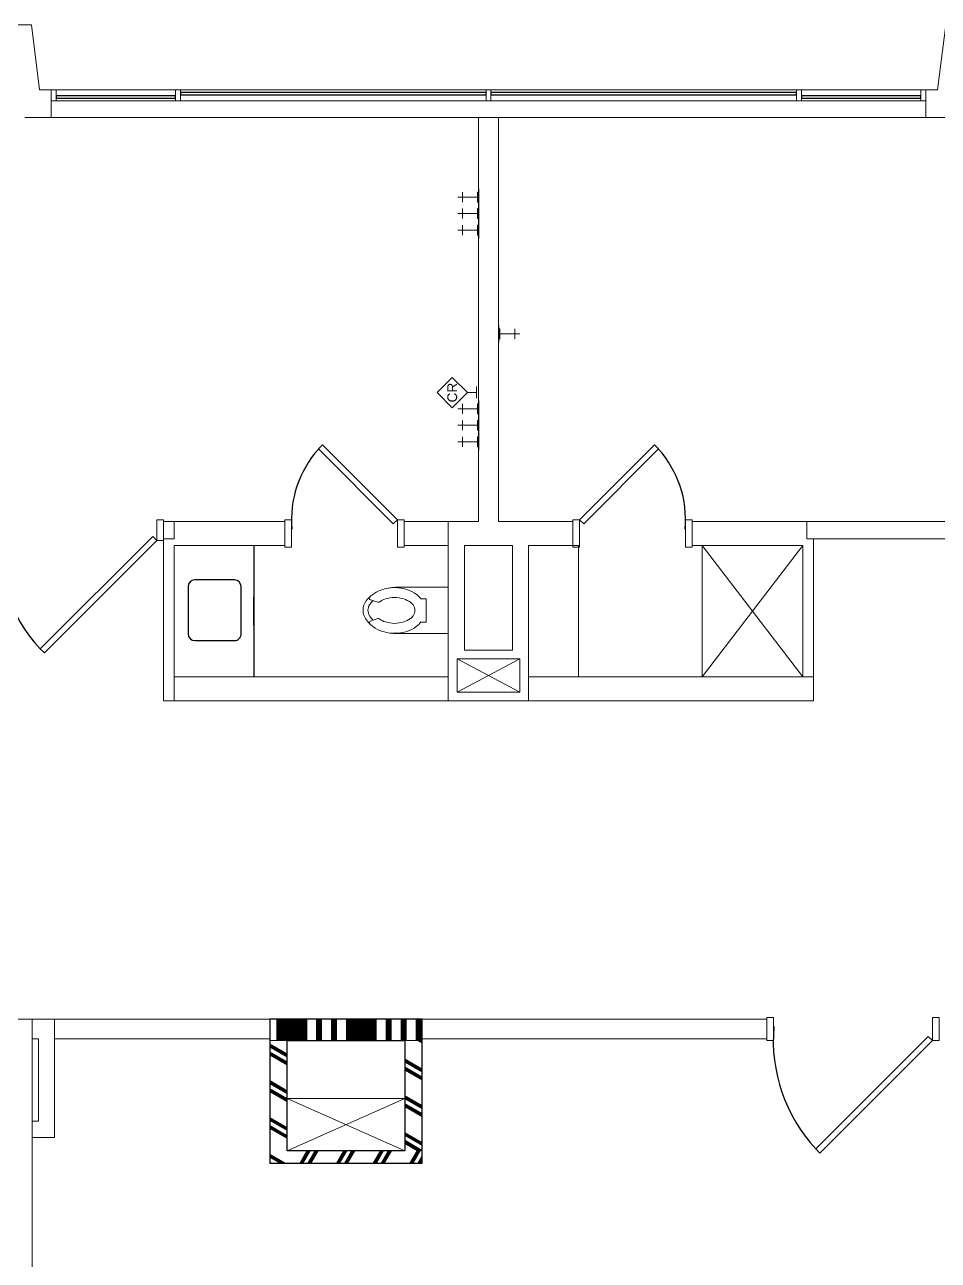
# Model space of a CAD drawing. Header units: inches. Extents: x -3174 to 3292, y 161 to 3697.
# Drawn here: x 881.6 to 1157.4, y 3321.2 to 3694 of the extents above; entities that cross this region are included whole.
import ezdxf

# ---------------------------------------------------------------- set-up
doc = ezdxf.new("R2010")
doc.units = ezdxf.units.IN
doc.header["$LTSCALE"] = 96
doc.header["$MEASUREMENT"] = 0
doc.layers.get('0').update_dxf_attribs({"linetype": 'CONTINUOUS'})
for name, color, linetype, lineweight in [('A-ANNO-NOTE', 2, 'CONTINUOUS', 18), ('A-DETL', 5, 'CONTINUOUS', 18), ('A-DETL-GENF', 3, 'CONTINUOUS', 18), ('A-FLOR-OTLN', 6, 'CONTINUOUS', 18), ('A-GENM', 6, 'CONTINUOUS', 18), ('A-GLAZ-CWMG', 3, 'CONTINUOUS', 18), ('A-WALL', 2, 'CONTINUOUS', 30), ('A-WALL-PATT', 2, 'CONTINUOUS', 18), ('I-WALL', 2, 'CONTINUOUS', 18), ('P-SANR-FIXT', 6, 'CONTINUOUS', 18)]:
    doc.layers.add(name, color=color, linetype=linetype, lineweight=lineweight)
for name, color, linetype in [('A-DOOR', 2, 'CONTINUOUS'), ('A-FLOR-CASE', 3, 'CONTINUOUS'), ('A-GLAZ', 2, 'CONTINUOUS')]:
    doc.layers.add(name, color=color, linetype=linetype)
doc.styles.add('ARIAL', font='arial.ttf')

# ---------------------------------------------------------------- blocks, each defined once
blk = doc.blocks.new('generic door-single - 48_ x 84_-3285723-258679-fp05')
at = {"layer": 'A-DETL-GENF', "color": 253}
for p, q in [((-27.25, 5.69), (-29.25, 5.69)), ((-29.25, 5.69), (-29.25, -0.56)), ((-27.25, -0.56), (-27.25, 5.69)), ((22.75, 5.69), (20.75, 5.69)), ((20.75, 5.69), (20.75, -0.56)), ((22.75, -0.56), (22.75, 5.69)), ((-29.25, -0.56), (-27.25, -0.56)), ((20.75, -0.56), (22.75, -0.56))]:
    blk.add_line(p, q, dxfattribs=at)
at = {"layer": 'A-DOOR', "color": 253}
for p, q in [((-14.43, -33.27), (19.51, 0.67)), ((20.75, -0.56), (19.51, 0.67)), ((20.75, -0.56), (-13.19, -34.5)), ((-13.19, -34.5), (-14.43, -33.27))]:
    blk.add_line(p, q, dxfattribs=at)
blk.add_arc((20.75, -0.56), 48.05, 175, 222.9126, dxfattribs=at)
blk = doc.blocks.new('generic door-single - 32_ x 84_-1536800-258679-fp05')
at = {"layer": 'A-DETL-GENF', "color": 253}
for p, q in [((-21.25, -6.69), (-21.25, 1.56)), ((-21.25, 1.56), (-19.25, 1.56)), ((-19.25, 1.56), (-19.25, -6.69)), ((12.75, -6.69), (12.75, 1.56)), ((12.75, 1.56), (14.75, 1.56)), ((14.75, 1.56), (14.75, -6.69)), ((-19.25, -6.69), (-21.25, -6.69)), ((14.75, -6.69), (12.75, -6.69))]:
    blk.add_line(p, q, dxfattribs=at)
at = {"layer": 'A-DOOR', "color": 253}
for p, q in [((-9.88, 24.19), (-11.11, 22.95)), ((-11.11, 22.95), (11.51, 0.33)), ((12.75, 1.56), (-9.88, 24.19)), ((12.75, 1.56), (11.51, 0.33))]:
    blk.add_line(p, q, dxfattribs=at)
blk.add_arc((12.75, 1.56), 31.98, 138.1364, 185, dxfattribs=at)
blk = doc.blocks.new('Eg_toilet_2D - Eg_toilet_2D-3266673-258679-fp05')
at = {"layer": 'P-SANR-FIXT', "color": 253}
for p, q in [((16.5, 7), (0, 7)), ((8.26, 3.55), (6.71, 3.55)), ((6.71, 3.55), (6.71, -3.45)), ((21.3, 2.52), (23.5, 3.25)), ((6.71, -3.45), (8.26, -3.45)), ((23.53, -3.16), (21.3, -2.42)), ((0, -7), (14.87, -7))]:
    blk.add_line(p, q, dxfattribs=at)
for centre, radius, start, end in [((14.11, -1.04), 7.43, 126.6723, 141.8648), ((15.38, -2.75), 9.56, 107.1414, 126.6723), ((16.21, -5.44), 12.38, 83.4141, 107.1414), ((16.21, -5.44), 9.38, 90, 107.1414), ((16.21, -5.44), 9.38, 72.8586, 90), ((16.21, -5.44), 12.38, 72.8584, 83.4141), ((17.04, -2.75), 9.56, 53.3154, 72.8584), ((18.32, -1.04), 7.43, 43.4258, 53.3119), ((23.35, 3.73), 0.5, 288.2438, 43.4259), ((18.14, -1.93), 8.18, 32.7615, 46.6903), ((12.84, 0.05), 2.76, 143.419, 216.581), ((14.11, -1.04), 4.43, 126.6724, 141.8648), ((15.38, -2.75), 6.56, 107.1414, 126.6724), ((17.04, -2.75), 6.56, 54.4829, 72.8586), ((21.14, 3), 0.5, 234.4829, 288.2438), ((18.14, -1.93), 6.68, 32.7617, 47.2435), ((21.13, 0), 3.12, 360, 32.7617), ((21.13, 0), 3.12, 327.2384, 0), ((21.13, 0), 4.62, 360, 32.7615), ((21.13, 0), 4.62, 327.2383, 0), ((14.11, 1.14), 7.43, 218.1352, 233.3278), ((14.11, 1.14), 4.43, 218.1352, 233.3276), ((15.38, 2.85), 6.56, 233.3276, 252.8586), ((16.21, 5.54), 9.38, 252.8586, 270), ((16.21, 5.54), 9.38, 270, 287.1414), ((17.04, 2.85), 6.56, 287.1414, 305.5171), ((21.14, -2.9), 0.5, 71.7562, 125.5171), ((18.14, 1.93), 8.18, 302.7683, 327.2383), ((18.14, 1.93), 6.68, 313.6858, 327.2384), ((23.37, -3.63), 0.5, 314.3279, 71.7562), ((15.38, 2.85), 9.56, 233.3278, 252.8585), ((16.21, 5.54), 12.38, 252.8585, 278.2651), ((14.87, 9.84), 16.84, 270, 284.9288), ((16.17, 4.99), 11.82, 284.9288, 302.7683)]:
    blk.add_arc(centre, radius, start, end, dxfattribs=at)
blk = doc.blocks.new('Eg_shower_2D - Eg_shower_2D-1508660-258679-fp05')
at = {"layer": 'P-SANR-FIXT', "color": 253}
for p, q in [((-16, 20.32), (14.38, -19.31)), ((14.38, 20.32), (-16, -19.31)), ((14.38, -19.31), (14.38, 20.32))]:
    blk.add_line(p, q, dxfattribs=at)
blk = doc.blocks.new('generic door-single - 32_ x 84_-1536664-258679-fp05')
at = {"layer": 'A-DETL-GENF', "color": 253}
for p, q in [((-19.25, 6.69), (-21.25, 6.69)), ((-21.25, 6.69), (-21.25, -1.56)), ((-19.25, -1.56), (-19.25, 6.69)), ((14.75, 6.69), (12.75, 6.69)), ((12.75, 6.69), (12.75, -1.56)), ((14.75, -1.56), (14.75, 6.69)), ((-21.25, -1.56), (-19.25, -1.56)), ((12.75, -1.56), (14.75, -1.56))]:
    blk.add_line(p, q, dxfattribs=at)
at = {"layer": 'A-DOOR', "color": 253}
for p, q in [((-11.11, -22.95), (11.51, -0.33)), ((12.75, -1.56), (-9.88, -24.19)), ((12.75, -1.56), (11.51, -0.33)), ((-9.88, -24.19), (-11.11, -22.95))]:
    blk.add_line(p, q, dxfattribs=at)
blk.add_arc((12.75, -1.56), 31.98, 175, 221.8636, dxfattribs=at)
blk = doc.blocks.new('lab-case-counter-straight - 24_D x 34_H-1534909-258679-fp05')
at = {"layer": 'A-FLOR-CASE', "color": 253}
for p, q in [((-45.51, 17.98), (-21.51, 17.98)), ((-29.89, 17.98), (-5.89, 17.98)), ((-21.51, 17.98), (-29.89, 17.98)), ((-35.1, 12.19), (-35.1, 0.19)), ((-18.82, 14.19), (-33.1, 14.19)), ((-16.82, 0.19), (-16.82, 12.19)), ((-33.1, -1.81), (-18.82, -1.81))]:
    blk.add_line(p, q, dxfattribs=at)
for centre, start, end in [((-33.1, 12.19), 90, 180), ((-18.82, 12.19), 360, 90), ((-33.1, 0.19), 180, 270), ((-18.82, 0.19), 270, 0)]:
    blk.add_arc(centre, 2, start, end, dxfattribs=at)
blk = doc.blocks.new('Eg_counter_2D - counter-1535023-258679-fp05')
at = {"layer": 'A-GENM', "color": 253}
for p, q in [((-39.63, 0), (-39.63, -1.62)), ((0, 0), (-39.63, 0))]:
    blk.add_line(p, q, dxfattribs=at)
blk = doc.blocks.new('generic door-single - 48_ x 84_-1536796-258679-fp05')
at = {"layer": 'A-DETL-GENF', "color": 253}
for p, q in [((-27.25, 6.06), (-29.25, 6.06)), ((-29.25, 6.06), (-29.25, -0.94)), ((-27.25, -0.94), (-27.25, 6.06)), ((22.75, 6.06), (20.75, 6.06)), ((20.75, 6.06), (20.75, -0.94)), ((22.75, -0.94), (22.75, 6.06)), ((-29.25, -0.94), (-27.25, -0.94)), ((20.75, -0.94), (22.75, -0.94))]:
    blk.add_line(p, q, dxfattribs=at)
at = {"layer": 'A-DOOR', "color": 253}
for p, q in [((-14.43, -33.64), (19.51, 0.3)), ((20.75, -0.94), (19.51, 0.3)), ((20.75, -0.94), (-13.19, -34.88)), ((-13.19, -34.88), (-14.43, -33.64))]:
    blk.add_line(p, q, dxfattribs=at)
blk.add_arc((20.75, -0.94), 48.05, 175, 222.9126, dxfattribs=at)
blk = doc.blocks.new('Headwall Outlet - Med Vaccum_Mark - V-1248747-258679-fp05')
at = {"layer": 'A-GENM', "color": 253}
for p, q in [((-1.5, 4.93), (1.5, 4.93)), ((0, 0.43), (0, 6.43)), ((-2.5, 0.11), (-0.97, 0.11)), ((-2.5, 0.11), (-2.5, 0)), ((2.5, 0), (-2.5, 0)), ((-1.5, 0.43), (-1.5, 0.11)), ((-1.5, 0.43), (-1.5, 0.43)), ((-1.5, 0.43), (-1.37, 0.43)), ((-1.37, 0.43), (1.38, 0.43)), ((-0.97, 0.21), (-0.01, 0.21)), ((-0.97, 0.21), (-0.97, 0.11)), ((-0.01, 0.11), (-0.97, 0.11)), ((-0.01, 0.21), (0.93, 0.21)), ((-0.01, 0.21), (-0.01, 0.11)), ((0.93, 0.11), (-0.01, 0.11)), ((0.93, 0.11), (0.93, 0.21)), ((0.93, 0.11), (2.5, 0.11)), ((1.38, 0.43), (1.5, 0.43)), ((1.5, 0.11), (1.5, 0.43)), ((1.5, 0.43), (1.5, 0.43)), ((2.5, 0.11), (2.5, 0))]:
    blk.add_line(p, q, dxfattribs=at)
blk = doc.blocks.new('Headwall Outlet - Med Air_Mark - A-1248748-258679-fp05')
at = {"layer": 'A-GENM', "color": 253}
for p, q in [((-1.5, 4.93), (1.5, 4.93)), ((0, 0.43), (0, 6.43)), ((-2.5, 0.11), (-0.92, 0.11)), ((-2.5, 0.11), (-2.5, 0)), ((2.5, 0), (-2.5, 0)), ((-1.5, 0.43), (-1.5, 0.11)), ((-1.5, 0.43), (-1.5, 0.43)), ((-1.5, 0.43), (-1.37, 0.43)), ((-1.37, 0.43), (1.38, 0.43)), ((-0.92, 0.21), (-0.02, 0.21)), ((-0.92, 0.21), (-0.92, 0.11)), ((-0.02, 0.11), (-0.92, 0.11)), ((-0.02, 0.21), (0.95, 0.21)), ((-0.02, 0.21), (-0.02, 0.11)), ((0.95, 0.11), (-0.02, 0.11)), ((0.95, 0.11), (0.95, 0.21)), ((0.95, 0.11), (2.5, 0.11)), ((1.38, 0.43), (1.5, 0.43)), ((1.5, 0.11), (1.5, 0.43)), ((1.5, 0.43), (1.5, 0.43)), ((2.5, 0.11), (2.5, 0))]:
    blk.add_line(p, q, dxfattribs=at)
blk = doc.blocks.new('Headwall Outlet - Med Oxygen_Mark - O2-1248749-258679-fp05')
at = {"layer": 'A-GENM', "color": 253}
for p, q in [((-1.5, 4.93), (1.5, 4.93)), ((0, 0.43), (0, 6.43)), ((-2.5, 0.11), (-0.74, 0.11)), ((-2.5, 0.11), (-2.5, 0)), ((2.5, 0), (-2.5, 0)), ((-1.5, 0.43), (-1.5, 0.11)), ((-1.5, 0.43), (-1.5, 0.43)), ((-1.5, 0.43), (-1.37, 0.43)), ((-1.37, 0.43), (1.38, 0.43)), ((-0.74, 0.21), (-0.62, 0.21)), ((-0.74, 0.21), (-0.74, 0.11)), ((-0.62, 0.11), (-0.74, 0.11)), ((-0.62, 0.21), (-0.5, 0.21)), ((-0.62, 0.21), (-0.62, 0.11)), ((-0.5, 0.11), (-0.62, 0.11)), ((-0.5, 0.21), (-0.26, 0.21)), ((-0.5, 0.21), (-0.5, 0.11)), ((-0.26, 0.11), (-0.5, 0.11)), ((-0.26, 0.21), (-0.02, 0.21)), ((-0.26, 0.21), (-0.26, 0.11)), ((-0.02, 0.11), (-0.26, 0.11)), ((-0.02, 0.21), (0.47, 0.21)), ((-0.02, 0.21), (-0.02, 0.11)), ((0.47, 0.11), (-0.02, 0.11)), ((0.47, 0.21), (0.71, 0.21)), ((0.47, 0.21), (0.47, 0.11)), ((0.71, 0.11), (0.47, 0.11)), ((0.71, 0.21), (0.95, 0.21)), ((0.71, 0.21), (0.71, 0.11)), ((0.95, 0.11), (0.71, 0.11)), ((0.95, 0.21), (1.07, 0.21)), ((0.95, 0.21), (0.95, 0.11)), ((1.07, 0.11), (0.95, 0.11)), ((1.07, 0.21), (1.19, 0.21)), ((1.07, 0.21), (1.07, 0.11)), ((1.19, 0.11), (1.07, 0.11)), ((1.19, 0.21), (1.19, 0.11)), ((1.19, 0.11), (2.5, 0.11)), ((1.38, 0.43), (1.5, 0.43)), ((1.5, 0.11), (1.5, 0.43)), ((1.5, 0.43), (1.5, 0.43)), ((2.5, 0.11), (2.5, 0))]:
    blk.add_line(p, q, dxfattribs=at)
blk = doc.blocks.new('System Panel - Summit_Glazed 3-2067557-258679-fp05')
at = {"layer": 'A-GLAZ', "color": 253}
for p, q in [((18, -0.1875), (-18, -0.1875)), ((-18, -0.1875), (-18, -0.8125)), ((-18, -0.8125), (18, -0.8125)), ((18, -0.8125), (18, -0.1875))]:
    blk.add_line(p, q, dxfattribs=at)
blk = doc.blocks.new('System Panel - Summit_Glazed 1-2067590-258679-fp05')
at = {"layer": 'A-GLAZ', "color": 253}
for p, q in [((46.125, 0.8125), (-46.125, 0.8125)), ((-46.125, 0.8125), (-46.125, 0.1875)), ((-46.125, 0.1875), (46.125, 0.1875)), ((46.125, 0.1875), (46.125, 0.8125))]:
    blk.add_line(p, q, dxfattribs=at)
blk = doc.blocks.new('Rectangular Mullion - 1_5_ x 3 3_8_ rectangular-2067243-258679-fp05')
at = {"layer": 'A-GLAZ-CWMG', "color": 253}
for p, q in [((-0.75, 1.6875), (0.75, 1.6875)), ((-0.75, -1.6875), (-0.75, 1.6875)), ((0.75, 1.6875), (0.75, -1.6875)), ((0.75, -1.6875), (-0.75, -1.6875))]:
    blk.add_line(p, q, dxfattribs=at)
blk = doc.blocks.new('Rectangular Mullion - 1_5_ x 3 3_8_ rectangular-2067122-258679-fp05')
at = {"layer": 'A-GLAZ-CWMG', "color": 253}
for p, q in [((-1.5, 1.6875), (0, 1.6875)), ((-1.5, -1.6875), (-1.5, 1.6875)), ((0, 1.6875), (0, -1.6875)), ((0, -1.6875), (-1.5, -1.6875))]:
    blk.add_line(p, q, dxfattribs=at)
blk = doc.blocks.new('Rectangular Mullion - 1_5_ x 3 3_8_ rectangular-2067548-258679-fp05')
at = {"layer": 'A-GLAZ-CWMG', "color": 253}
for p, q in [((502.65, 1627.45), (466.65, 1627.45)), ((502.65, 1624.07), (466.65, 1624.07))]:
    blk.add_line(p, q, dxfattribs=at)
blk = doc.blocks.new('Rectangular Mullion - 1_5_ x 3 3_8_ rectangular-2067585-258679-fp05')
at = {"layer": 'A-GLAZ-CWMG', "color": 253}
for p, q in [((690.15, 1627.45), (597.9, 1627.45)), ((690.15, 1624.07), (597.9, 1624.07))]:
    blk.add_line(p, q, dxfattribs=at)
blk = doc.blocks.new('Rectangular Mullion - 1_5_ x 3 3_8_ rectangular-2067073-258679-fp05')
at = {"layer": 'A-GLAZ-CWMG', "color": 253}
for p, q in [((0, 1.6875), (-1.5, 1.6875)), ((-1.5, 1.6875), (-1.5, -1.6875)), ((0, -1.6875), (0, 1.6875)), ((-1.5, -1.6875), (0, -1.6875))]:
    blk.add_line(p, q, dxfattribs=at)
blk = doc.blocks.new('Headwall Outlet - Med Vaccum_Mark - S-2182627-258679-fp05')
at = {"layer": 'A-GENM', "color": 253}
for p, q in [((-2.5, 0), (2.5, 0)), ((-2.5, 0), (-2.5, -0.11)), ((-0.97, -0.11), (-2.5, -0.11)), ((-1.5, -0.11), (-1.5, -0.43)), ((-1.37, -0.43), (-1.5, -0.43)), ((-1.5, -0.43), (-1.5, -0.43)), ((1.38, -0.43), (-1.37, -0.43)), ((-0.97, -0.11), (-0.01, -0.11)), ((-0.97, -0.11), (-0.97, -0.21)), ((-0.01, -0.21), (-0.97, -0.21)), ((-0.01, -0.11), (0.93, -0.11)), ((-0.01, -0.11), (-0.01, -0.21)), ((0.93, -0.21), (-0.01, -0.21)), ((0, -0.43), (0, -6.43)), ((0.93, -0.21), (0.93, -0.11)), ((2.5, -0.11), (0.93, -0.11)), ((1.5, -0.43), (1.38, -0.43)), ((1.5, -0.43), (1.5, -0.11)), ((1.5, -0.43), (1.5, -0.43)), ((2.5, 0), (2.5, -0.11)), ((-1.5, -4.93), (1.5, -4.93))]:
    blk.add_line(p, q, dxfattribs=at)

msp = doc.modelspace()

# ---------------------------------------------------------------- hatches: boundary and pattern name
at = {"layer": 'A-WALL-PATT', "lineweight": 9}
h = msp.add_hatch(dxfattribs=at)
h.set_pattern_fill('FP_8', color=256, angle=90, style=0, pattern_type=2)
h.set_pattern_definition([(90, (978.617, 3387.49), (-42, 195.23), [195.233, 0]), (90, (978.804, 3387.49), (-42, 195.23), [195.233, 0]), (90, (978.99, 3387.49), (-42, 195.23), [195.233, 0]), (90, (979.18, 3387.49), (-42, 195.23), [195.233, 0]), (90, (979.367, 3387.49), (-42, 195.23), [195.233, 0]), (90, (979.554, 3387.49), (-42, 195.23), [195.233, 0]), (90, (979.74, 3387.49), (-42, 195.23), [195.233, 0]), (90, (979.93, 3387.49), (-42, 195.23), [195.233, 0]), (90, (980.117, 3387.49), (-42, 195.23), [195.233, 0]), (90, (980.304, 3387.49), (-42, 195.23), [195.233, 0]), (90, (980.49, 3387.49), (-42, 195.23), [195.233, 0]), (90, (980.68, 3387.49), (-42, 195.23), [195.233, 0]), (90, (980.867, 3387.49), (-42, 195.23), [195.233, 0]), (90, (981.054, 3387.49), (-42, 195.23), [195.233, 0]), (90, (981.24, 3387.49), (-42, 195.23), [195.233, 0]), (90, (981.43, 3387.49), (-42, 195.23), [195.233, 0]), (90, (981.617, 3387.49), (-42, 195.23), [195.233, 0]), (90, (981.804, 3387.49), (-42, 195.23), [195.233, 0]), (90, (981.99, 3387.49), (-42, 195.23), [195.233, 0]), (90, (982.163, 3387.48), (-42, 195.23), [0.063, -195.17]), (90, (982.167, 3387.487), (-42, 195.23), [0.063, -195.17]), (90, (982.177, 3387.48), (-42, 195.23), [0.063, -195.17]), (90, (982.18, 3387.49), (-42, 195.23), [195.233, 0]), (90, (982.18, 3387.48), (-42, 195.23), [0.063, -195.17]), (90, (982.196, 3387.48), (-42, 195.23), [0.063, -195.17]), (90, (982.367, 3387.49), (-42, 195.23), [195.233, 0]), (90, (982.554, 3387.49), (-42, 195.23), [195.233, 0]), (90, (982.74, 3387.49), (-42, 195.23), [195.233, 0]), (90, (982.93, 3387.49), (-42, 195.23), [195.233, 0]), (90, (983.117, 3387.49), (-42, 195.23), [195.233, 0]), (90, (983.304, 3387.49), (-42, 195.23), [195.233, 0]), (90, (983.49, 3387.49), (-42, 195.23), [195.233, 0]), (90, (983.68, 3387.49), (-42, 195.23), [195.233, 0]), (90, (983.867, 3387.49), (-42, 195.23), [195.233, 0]), (90, (984.054, 3387.49), (-42, 195.23), [195.233, 0]), (90, (984.24, 3387.49), (-42, 195.23), [195.233, 0]), (90, (984.43, 3387.49), (-42, 195.23), [195.233, 0]), (90, (984.617, 3387.49), (-42, 195.23), [195.233, 0]), (90, (984.804, 3387.49), (-42, 195.23), [195.233, 0]), (90, (984.99, 3387.49), (-42, 195.23), [195.233, 0]), (90, (985.18, 3387.49), (-42, 195.23), [195.233, 0]), (90, (985.367, 3387.49), (-42, 195.23), [195.233, 0]), (90, (985.554, 3387.49), (-42, 195.23), [195.233, 0]), (90, (985.74, 3387.49), (-42, 195.23), [195.233, 0]), (90, (985.93, 3387.49), (-42, 195.23), [195.233, 0]), (90, (986.117, 3387.49), (-42, 195.23), [195.233, 0]), (90, (986.304, 3387.49), (-42, 195.23), [195.233, 0]), (90, (986.49, 3387.49), (-42, 195.23), [195.233, 0]), (90, (986.68, 3387.49), (-42, 195.23), [195.233, 0]), (90, (986.867, 3387.49), (-42, 195.23), [195.233, 0]), (90, (987.054, 3387.49), (-42, 195.23), [195.233, 0]), (90, (987.24, 3387.49), (-42, 195.23), [195.233, 0]), (90, (987.43, 3387.49), (-42, 195.23), [195.233, 0]), (90, (987.617, 3387.49), (-42, 195.23), [195.233, 0]), (90, (990.617, 3387.49), (-42, 195.23), [195.233, 0]), (90, (990.804, 3387.49), (-42, 195.23), [195.233, 0]), (90, (990.99, 3387.49), (-42, 195.23), [195.233, 0]), (90, (991.18, 3387.49), (-42, 195.23), [195.233, 0]), (90, (991.367, 3387.49), (-42, 195.23), [195.233, 0]), (90, (991.554, 3387.49), (-42, 195.23), [195.233, 0]), (90, (991.74, 3387.49), (-42, 195.23), [195.233, 0]), (90, (991.93, 3387.49), (-42, 195.23), [195.233, 0]), (90, (992.117, 3387.49), (-42, 195.23), [195.233, 0]), (90, (995.117, 3387.49), (-42, 195.23), [195.233, 0]), (90, (995.304, 3387.49), (-42, 195.23), [195.233, 0]), (90, (995.49, 3387.49), (-42, 195.23), [195.233, 0]), (90, (995.68, 3387.49), (-42, 195.23), [195.233, 0]), (90, (995.867, 3387.49), (-42, 195.23), [195.233, 0]), (90, (996.054, 3387.49), (-42, 195.23), [195.233, 0]), (90, (996.24, 3387.49), (-42, 195.23), [195.233, 0]), (90, (996.43, 3387.49), (-42, 195.23), [195.233, 0]), (90, (996.617, 3387.49), (-42, 195.23), [195.233, 0]), (90, (999.617, 3387.49), (-42, 195.232), [195.233, 0]), (90, (999.804, 3387.49), (-42, 195.232), [195.233, 0]), (90, (999.99, 3387.49), (-42, 195.232), [195.233, 0]), (90, (1000.18, 3387.49), (-42, 195.232), [195.233, 0]), (90, (1000.367, 3387.49), (-42, 195.232), [195.233, 0]), (90, (1000.554, 3387.49), (-42, 195.232), [195.233, 0]), (90, (1000.74, 3387.49), (-42, 195.232), [195.233, 0]), (90, (1000.93, 3387.49), (-42, 195.232), [195.233, 0]), (90, (1001.117, 3387.49), (-42, 195.232), [195.233, 0]), (90, (1001.304, 3387.49), (-42, 195.232), [195.233, 0]), (90, (1001.49, 3387.49), (-42, 195.232), [195.233, 0]), (90, (1001.68, 3387.49), (-42, 195.232), [195.233, 0]), (90, (1001.867, 3387.49), (-42, 195.232), [195.233, 0]), (90, (1002.054, 3387.49), (-42, 195.232), [195.233, 0]), (90, (1002.24, 3387.49), (-42, 195.232), [195.233, 0]), (90, (1002.43, 3387.49), (-42, 195.232), [195.233, 0]), (90, (1002.617, 3387.49), (-42, 195.232), [195.233, 0]), (90, (1002.804, 3387.49), (-42, 195.232), [195.233, 0]), (90, (1002.99, 3387.49), (-42, 195.232), [195.233, 0]), (90, (1003.18, 3387.49), (-42, 195.232), [195.233, 0]), (90, (1003.367, 3387.49), (-42, 195.232), [195.233, 0]), (90, (1003.554, 3387.49), (-42, 195.232), [195.233, 0]), (90, (1003.74, 3387.49), (-42, 195.232), [195.233, 0]), (90, (1003.93, 3387.49), (-42, 195.232), [195.233, 0]), (90, (1004.117, 3387.49), (-42, 195.232), [195.233, 0]), (90, (1004.304, 3387.49), (-42, 195.232), [195.233, 0]), (90, (1004.49, 3387.49), (-42, 195.232), [195.233, 0]), (90, (1004.68, 3387.49), (-42, 195.232), [195.233, 0]), (90, (1004.867, 3387.49), (-42, 195.232), [195.233, 0]), (90, (1005.054, 3387.49), (-42, 195.232), [195.233, 0]), (90, (1005.24, 3387.49), (-42, 195.232), [195.233, 0]), (90, (1005.43, 3387.49), (-42, 195.232), [195.233, 0]), (90, (1005.617, 3387.49), (-42, 195.232), [195.233, 0]), (90, (1005.804, 3387.49), (-42, 195.232), [195.233, 0]), (90, (1005.99, 3387.49), (-42, 195.232), [195.233, 0]), (90, (1006.18, 3387.49), (-42, 195.232), [195.233, 0]), (90, (1006.367, 3387.49), (-42, 195.232), [195.233, 0]), (90, (1006.554, 3387.49), (-42, 195.232), [195.233, 0]), (90, (1006.74, 3387.49), (-42, 195.232), [195.233, 0]), (90, (1006.93, 3387.49), (-42, 195.232), [195.233, 0]), (90, (1007.117, 3387.49), (-42, 195.232), [195.233, 0]), (90, (1007.304, 3387.49), (-42, 195.232), [195.233, 0]), (90, (1007.49, 3387.49), (-42, 195.232), [195.233, 0]), (90, (1007.68, 3387.49), (-42, 195.232), [195.233, 0]), (90, (1007.867, 3387.49), (-42, 195.232), [195.233, 0]), (90, (1008.054, 3387.49), (-42, 195.232), [195.233, 0]), (90, (1008.24, 3387.49), (-42, 195.232), [195.233, 0]), (90, (1008.43, 3387.49), (-42, 195.232), [195.233, 0]), (90, (1008.617, 3387.49), (-42, 195.232), [195.233, 0]), (90, (1011.617, 3387.49), (-42, 195.232), [195.233, 0]), (90, (1011.804, 3387.49), (-42, 195.232), [195.233, 0]), (90, (1011.99, 3387.49), (-42, 195.232), [195.233, 0]), (90, (1012.18, 3387.49), (-42, 195.232), [195.233, 0]), (90, (1012.367, 3387.49), (-42, 195.232), [195.233, 0]), (90, (1012.554, 3387.49), (-42, 195.232), [195.233, 0]), (90, (1012.74, 3387.49), (-42, 195.232), [195.233, 0]), (90, (1012.93, 3387.49), (-42, 195.232), [195.233, 0]), (90, (1013.117, 3387.49), (-42, 195.232), [195.233, 0]), (90, (1016.117, 3387.49), (-42, 195.232), [195.233, 0]), (90, (1016.304, 3387.49), (-42, 195.232), [195.233, 0]), (90, (1016.49, 3387.49), (-42, 195.232), [195.233, 0]), (90, (1016.68, 3387.49), (-42, 195.232), [195.233, 0]), (90, (1016.867, 3387.49), (-42, 195.232), [195.233, 0]), (90, (1017.054, 3387.49), (-42, 195.232), [195.233, 0]), (90, (1017.24, 3387.49), (-42, 195.232), [195.233, 0]), (90, (1017.43, 3387.49), (-42, 195.232), [195.233, 0]), (90, (1017.617, 3387.49), (-42, 195.232), [195.233, 0]), (90, (1020.617, 3387.49), (-42, 195.232), [195.233, 0])])
h.paths.add_polyline_path([(996.37, 3387.49), (1001.62, 3387.49), (1001.62, 3393.99), (955.62, 3393.99), (955.62, 3387.49), (960.87, 3387.49)], flags=0)
h = msp.add_hatch(dxfattribs=at)
h.set_pattern_fill('FP_5', color=256, angle=60, style=0, pattern_type=2)
h.set_pattern_definition([(150, (960.867, 3368.991), (-4.8, -8.314), []), (150, (960.8665, 3369.087), (-4.8, -8.314), []), (150, (960.866, 3369.183), (-4.8, -8.314), []), (150, (960.866, 3369.279), (-4.8, -8.314), []), (150, (960.866, 3369.375), (-4.8, -8.314), []), (150, (960.867, 3369.472), (-4.8, -8.314), []), (150, (960.867, 3369.568), (-4.8, -8.314), []), (150, (960.867, 3369.663), (-4.8, -8.314), []), (150, (960.8665, 3369.759), (-4.8, -8.314), []), (150, (960.866, 3369.855), (-4.8, -8.314), []), (150, (960.866, 3369.951), (-4.8, -8.314), []), (150, (960.866, 3371.391), (-4.8, -8.314), []), (150, (960.867, 3371.488), (-4.8, -8.314), []), (150, (960.867, 3371.584), (-4.8, -8.314), []), (150, (960.867, 3371.6795), (-4.8, -8.314), []), (150, (960.867, 3371.775), (-4.8, -8.314), []), (150, (960.866, 3371.871), (-4.8, -8.314), []), (150, (960.866, 3371.967), (-4.8, -8.314), []), (150, (960.866, 3372.063), (-4.8, -8.314), []), (150, (960.866, 3372.159), (-4.8, -8.314), []), (150, (960.867, 3372.256), (-4.8, -8.314), []), (150, (960.867, 3372.3515), (-4.8, -8.314), [])])
h.paths.add_polyline_path([(960.87, 3350.49), (960.87, 3387.49), (955.62, 3387.49), (955.62, 3350.49)], flags=0)
h = msp.add_hatch(dxfattribs=at)
h.set_pattern_fill('FP_7', color=256, angle=60, style=0, pattern_type=2)
h.set_pattern_definition([(330, (996.367, 3370.866), (4.8, 8.314), []), (330, (996.367, 3370.77), (4.8, 8.314), []), (330, (996.367, 3370.674), (4.8, 8.314), []), (330, (996.367, 3370.578), (4.8, 8.314), []), (330, (996.367, 3370.482), (4.8, 8.314), []), (330, (996.367, 3370.386), (4.8, 8.314), []), (330, (996.367, 3370.29), (4.8, 8.314), []), (330, (996.367, 3370.194), (4.8, 8.314), []), (330, (996.367, 3370.098), (4.8, 8.314), []), (330, (996.367, 3370.002), (4.8, 8.314), []), (330, (996.367, 3369.906), (4.8, 8.314), []), (330, (996.367, 3368.466), (4.8, 8.314), []), (330, (996.367, 3368.37), (4.8, 8.314), []), (330, (996.367, 3368.274), (4.8, 8.314), []), (330, (996.367, 3368.178), (4.8, 8.314), []), (330, (996.367, 3368.082), (4.8, 8.314), []), (330, (996.367, 3367.986), (4.8, 8.314), []), (330, (996.367, 3367.89), (4.8, 8.314), []), (330, (996.367, 3367.794), (4.8, 8.314), []), (330, (996.367, 3367.698), (4.8, 8.314), []), (330, (996.367, 3367.602), (4.8, 8.314), []), (330, (996.367, 3367.506), (4.8, 8.314), [])])
h.paths.add_polyline_path([(1001.62, 3354.24), (1001.62, 3387.49), (996.37, 3387.49), (996.37, 3354.24)], flags=0)
h = msp.add_hatch(dxfattribs=at)
h.set_pattern_fill('FP_6', color=256, angle=-300, style=0, pattern_type=2)
h.set_pattern_definition([(240, (981.242, 3354.241), (8.314, -4.8), []), (240, (981.1465, 3354.241), (8.314, -4.8), []), (240, (981.05, 3354.242), (8.314, -4.8), []), (240, (980.954, 3354.242), (8.314, -4.8), []), (240, (980.858, 3354.242), (8.314, -4.8), []), (240, (980.762, 3354.2415), (8.314, -4.8), []), (240, (980.666, 3354.241), (8.314, -4.8), []), (240, (980.57, 3354.241), (8.314, -4.8), []), (240, (980.474, 3354.241), (8.314, -4.8), []), (240, (980.378, 3354.242), (8.314, -4.8), []), (240, (980.282, 3354.242), (8.314, -4.8), []), (240, (978.842, 3354.242), (8.314, -4.8), []), (240, (978.746, 3354.242), (8.314, -4.8), []), (240, (978.65, 3354.241), (8.314, -4.8), []), (240, (978.554, 3354.241), (8.314, -4.8), []), (240, (978.458, 3354.241), (8.314, -4.8), []), (240, (978.362, 3354.242), (8.314, -4.8), []), (240, (978.266, 3354.242), (8.314, -4.8), []), (240, (978.17, 3354.242), (8.314, -4.8), []), (240, (978.074, 3354.242), (8.314, -4.8), []), (240, (977.978, 3354.2415), (8.314, -4.8), []), (240, (977.882, 3354.241), (8.314, -4.8), [])])
h.paths.add_polyline_path([(1001.62, 3350.49), (1001.62, 3354.24), (960.87, 3354.24), (960.87, 3350.49)], flags=0)

# ---------------------------------------------------------------- linework, layer by layer
at = {"lineweight": 9}
for p, q in [((960.87, 3369.99), (996.37, 3354.24)), ((960.87, 3354.24), (996.37, 3369.99))]:
    msp.add_line(p, q, dxfattribs=at)
at = {"layer": 'A-ANNO-NOTE', "color": 8, "lineweight": 13}
for p, q in [((1006.1, 3582.99), (1010.67, 3587.56)), ((1010.67, 3587.56), (1015.24, 3582.99)), ((1010.67, 3578.42), (1006.1, 3582.99)), ((1010.67, 3578.42), (1015.24, 3582.99)), ((1015.24, 3582.99), (1017.99, 3582.99)), ((1017.99, 3581.32), (1017.99, 3584.8))]:
    msp.add_line(p, q, dxfattribs=at)
at = {"layer": 'A-DETL', "color": 253}
for p, q in [((1012.12, 3492.62), (1031.12, 3502.62)), ((1012.12, 3502.62), (1031.12, 3492.62))]:
    msp.add_line(p, q, dxfattribs=at)
at = {"layer": 'A-FLOR-OTLN', "color": 253}
msp.add_line((960.87, 3369.99), (996.37, 3369.99), dxfattribs=at)
at = {"layer": 'A-WALL'}
for p, q in [((955.62, 3387.49), (955.62, 3350.49)), ((960.87, 3354.24), (960.87, 3387.49)), ((996.37, 3387.49), (996.37, 3354.24)), ((1001.62, 3350.49), (1001.62, 3387.49)), ((996.37, 3354.24), (960.87, 3354.24)), ((955.62, 3350.49), (1001.62, 3350.49))]:
    msp.add_line(p, q, dxfattribs=at)
at = {"layer": 'A-WALL', "lineweight": 18}
for p, q in [((960.87, 3387.49), (955.62, 3387.49)), ((1001.62, 3387.49), (996.37, 3387.49))]:
    msp.add_line(p, q, dxfattribs=at)
at = {"layer": 'I-WALL', "color": 253}
for p, q in [((883.62, 3693.99), (859.62, 3693.99)), ((886.07, 3674.37), (883.62, 3693.99)), ((1159.62, 3693.99), (1157.16, 3674.37)), ((889.62, 3674.37), (886.07, 3674.37)), ((889.62, 3665.99), (889.62, 3674.37)), ((1157.16, 3674.37), (1153.62, 3674.37)), ((1153.62, 3674.37), (1153.62, 3665.99)), ((1153.6, 3665.99), (1153.6, 3670.99)), ((1161.62, 3665.99), (881.62, 3665.99)), ((1018.62, 3665.99), (1018.62, 3643.49)), ((1024.62, 3603.24), (1024.62, 3665.99)), ((1018.62, 3640.5), (1018.62, 3638.49)), ((1018.62, 3635.5), (1018.62, 3633.49)), ((1018.62, 3630.5), (1018.62, 3579.61)), ((1024.62, 3544.12), (1024.62, 3598.24)), ((1018.62, 3576.62), (1018.62, 3574.61)), ((1018.62, 3571.62), (1018.62, 3569.61)), ((1018.62, 3566.62), (1018.62, 3544.12)), ((923.49, 3544.12), (923.49, 3489.99)), ((960.12, 3544.12), (923.49, 3544.12)), ((926.74, 3538.87), (926.74, 3544.12)), ((960.12, 3536.87), (960.12, 3544.12)), ((1018.62, 3544.12), (996.12, 3544.12)), ((996.12, 3544.12), (996.12, 3536.87)), ((1009.49, 3544.12), (1009.49, 3536.87)), ((1009.49, 3544.12), (1009.49, 3489.99)), ((1047.12, 3544.12), (1024.62, 3544.12)), ((1047.12, 3536.87), (1047.12, 3544.12)), ((1171.49, 3544.12), (1083.12, 3544.12)), ((1083.12, 3544.12), (1083.12, 3536.87)), ((1117.74, 3544.12), (1117.74, 3538.87)), ((923.49, 3538.87), (926.74, 3538.87)), ((1117.74, 3538.87), (1171.49, 3538.87)), ((1119.74, 3489.99), (1119.74, 3538.87)), ((926.74, 3489.99), (926.74, 3536.87)), ((926.74, 3536.87), (960.12, 3536.87)), ((996.12, 3536.87), (1009.49, 3536.87)), ((1014.37, 3505.24), (1014.37, 3536.87)), ((1014.37, 3536.87), (1028.87, 3536.87)), ((1028.87, 3536.87), (1028.87, 3505.24)), ((1033.74, 3536.87), (1047.12, 3536.87)), ((1033.74, 3536.87), (1033.74, 3489.99)), ((1083.12, 3536.87), (1116.49, 3536.87)), ((1116.49, 3536.87), (1116.49, 3497.24)), ((1028.87, 3505.24), (1014.37, 3505.24)), ((1012.12, 3502.62), (1031.12, 3502.62)), ((1012.12, 3492.62), (1012.12, 3502.62)), ((1031.12, 3502.62), (1031.12, 3492.62)), ((1009.49, 3497.24), (926.74, 3497.24)), ((1119.74, 3497.24), (1033.74, 3497.24)), ((923.49, 3489.99), (1119.74, 3489.99)), ((1031.12, 3492.62), (1012.12, 3492.62)), ((955.62, 3393.99), (862.02, 3393.99)), ((883.87, 3282.49), (883.87, 3393.99)), ((890.62, 3393.99), (890.62, 3358.24)), ((1105.62, 3393.99), (1001.62, 3393.99)), ((1105.62, 3387.99), (1105.62, 3393.99)), ((883.87, 3387.99), (885.74, 3387.99)), ((885.74, 3387.99), (885.74, 3363.12)), ((890.62, 3387.99), (955.62, 3387.99)), ((1001.62, 3387.99), (1105.62, 3387.99)), ((885.74, 3363.12), (883.87, 3363.12)), ((883.87, 3358.24), (890.62, 3358.24))]:
    msp.add_line(p, q, dxfattribs=at)
at = {"layer": 'I-WALL', "lineweight": 30}
for p, q in [((1001.62, 3393.99), (955.62, 3393.99)), ((955.62, 3393.99), (955.62, 3387.49)), ((1001.62, 3387.49), (1001.62, 3393.99)), ((960.87, 3387.49), (996.37, 3387.49))]:
    msp.add_line(p, q, dxfattribs=at)

# ---------------------------------------------------------------- block references
at = {"layer": 'A-DOOR', "color": 253}
for name, p in [('generic door-single - 32_ x 84_-1536800-258679-fp05', (981.37, 3543.05)), ('generic door-single - 48_ x 84_-3285723-258679-fp05', (900.74, 3538.93)), ('generic door-single - 48_ x 84_-1536796-258679-fp05', (1134.87, 3388.43))]:
    msp.add_blockref(name, p, dxfattribs=at)
at = {"layer": 'A-DOOR', "color": 253, "rotation": 180}
msp.add_blockref('generic door-single - 32_ x 84_-1536664-258679-fp05', (1061.87, 3543.05), dxfattribs=at)
at = {"layer": 'A-FLOR-CASE', "color": 253, "rotation": 269.999999999998}
msp.add_blockref('lab-case-counter-straight - 24_D x 34_H-1534909-258679-fp05', (932.76, 3491.35), dxfattribs=at)
at = {"layer": 'A-GENM', "color": 253}
for name, p, rotation in [('Headwall Outlet - Med Vaccum_Mark - V-1248747-258679-fp05', (1018.74, 3641.99), 90.00000000000072), ('Headwall Outlet - Med Air_Mark - A-1248748-258679-fp05', (1018.74, 3636.99), 90.00000000000072), ('Headwall Outlet - Med Oxygen_Mark - O2-1248749-258679-fp05', (1018.74, 3631.99), 90.00000000000072), ('Headwall Outlet - Med Vaccum_Mark - S-2182627-258679-fp05', (1024.62, 3600.74), 90.00000000000007), ('Headwall Outlet - Med Vaccum_Mark - V-1248747-258679-fp05', (1018.74, 3578.12), 90.00000000000072), ('Headwall Outlet - Med Air_Mark - A-1248748-258679-fp05', (1018.74, 3573.12), 90.00000000000072), ('Headwall Outlet - Med Oxygen_Mark - O2-1248749-258679-fp05', (1018.74, 3568.12), 90.00000000000072), ('Eg_counter_2D - counter-1535023-258679-fp05', (1048.74, 3497.24), 270.0000000000001)]:
    msp.add_blockref(name, p, dxfattribs=dict(at, rotation=rotation))
at = {"layer": 'A-GLAZ', "color": 253}
for name, p in [('System Panel - Summit_Glazed 3-2067557-258679-fp05', (909.12, 3672.68)), ('System Panel - Summit_Glazed 1-2067590-258679-fp05', (974.74, 3672.68)), ('System Panel - Summit_Glazed 1-2067590-258679-fp05', (1068.49, 3672.68)), ('System Panel - Summit_Glazed 3-2067557-258679-fp05', (1134.12, 3672.68))]:
    msp.add_blockref(name, p, dxfattribs=at)
at = {"layer": 'A-GLAZ-CWMG', "color": 253, "rotation": 180}
msp.add_blockref('Rectangular Mullion - 1_5_ x 3 3_8_ rectangular-2067073-258679-fp05', (889.62, 3672.68), dxfattribs=at)
at = {"layer": 'A-GLAZ-CWMG', "color": 253}
for name, p in [('Rectangular Mullion - 1_5_ x 3 3_8_ rectangular-2067548-258679-fp05', (424.46, 2046.92)), ('Rectangular Mullion - 1_5_ x 3 3_8_ rectangular-2067585-258679-fp05', (330.71, 2046.92)), ('Rectangular Mullion - 1_5_ x 3 3_8_ rectangular-2067585-258679-fp05', (424.46, 2046.92)), ('Rectangular Mullion - 1_5_ x 3 3_8_ rectangular-2067548-258679-fp05', (649.46, 2046.92))]:
    msp.add_blockref(name, p, dxfattribs=at)
at = {"layer": 'A-GLAZ-CWMG', "color": 253, "extrusion": (0, 0, -1), "rotation": 180}
for name, p in [('Rectangular Mullion - 1_5_ x 3 3_8_ rectangular-2067243-258679-fp05', (-927.87, 3672.68)), ('Rectangular Mullion - 1_5_ x 3 3_8_ rectangular-2067243-258679-fp05', (-1021.62, 3672.68)), ('Rectangular Mullion - 1_5_ x 3 3_8_ rectangular-2067243-258679-fp05', (-1115.37, 3672.68)), ('Rectangular Mullion - 1_5_ x 3 3_8_ rectangular-2067122-258679-fp05', (-1153.62, 3672.68))]:
    msp.add_blockref(name, p, dxfattribs=at)
at = {"layer": 'P-SANR-FIXT', "color": 253, "rotation": 180}
for name, p in [('Eg_shower_2D - Eg_shower_2D-1508660-258679-fp05', (1100.49, 3517.56)), ('Eg_toilet_2D - Eg_toilet_2D-3266673-258679-fp05', (1009.49, 3517.31))]:
    msp.add_blockref(name, p, dxfattribs=at)

# ---------------------------------------------------------------- texts
at = {"layer": 'A-ANNO-NOTE', "color": 253, "lineweight": 13, "insert": (1009.19, 3582.99), "char_height": 2.951, "width": 7.056, "attachment_point": 2, "rotation": 90, "line_spacing_factor": 0.938532, "style": 'ARIAL'}
msp.add_mtext('CR', dxfattribs=at)

doc.saveas('drawing.dxf')
